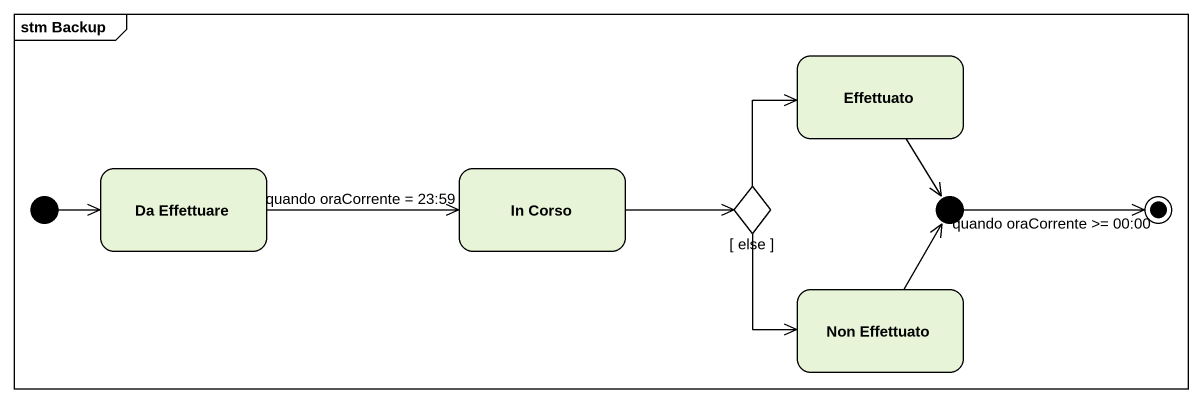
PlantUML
@startuml
mainframe stm Backup
hide empty description
state Effettuato
state "Da Effettuare" as Da_Effettuare
state "In Corso" as In_Corso
state "[ else ]" as else_ <<choice>>
state junction1 <<choice>>
state "Non Effettuato" as Non_Effettuato
[*] -right-> Da_Effettuare
Effettuato --> junction1
Da_Effettuare -right-> In_Corso : quando oraCorrente = 23:59
In_Corso -right-> else_
else_ -up-> Effettuato
else_ --> Non_Effettuato
Non_Effettuato -up-> junction1
junction1 -right-> [*] : quando oraCorrente >= 00:00
@enduml
